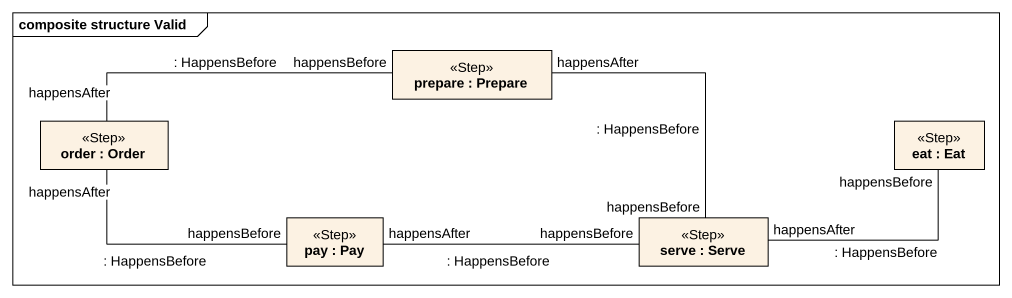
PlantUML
@startuml
mainframe composite structure Valid
rectangle "prepare : Prepare" as prepare <<Step>>
rectangle "order : Order" as order <<Step>>
rectangle "eat : Eat" as eat <<Step>>
rectangle "pay : Pay" as pay <<Step>>
rectangle "serve : Serve" as serve <<Step>>
prepare "happensAfter" -- "happensBefore" serve : : HappensBefore
order "happensAfter" -right- "happensBefore" prepare : : HappensBefore
order "happensAfter" -right- "happensBefore" pay : : HappensBefore
pay "happensAfter" -right- "happensBefore" serve : : HappensBefore
serve "happensAfter" -right- "happensBefore" eat : : HappensBefore
@enduml
